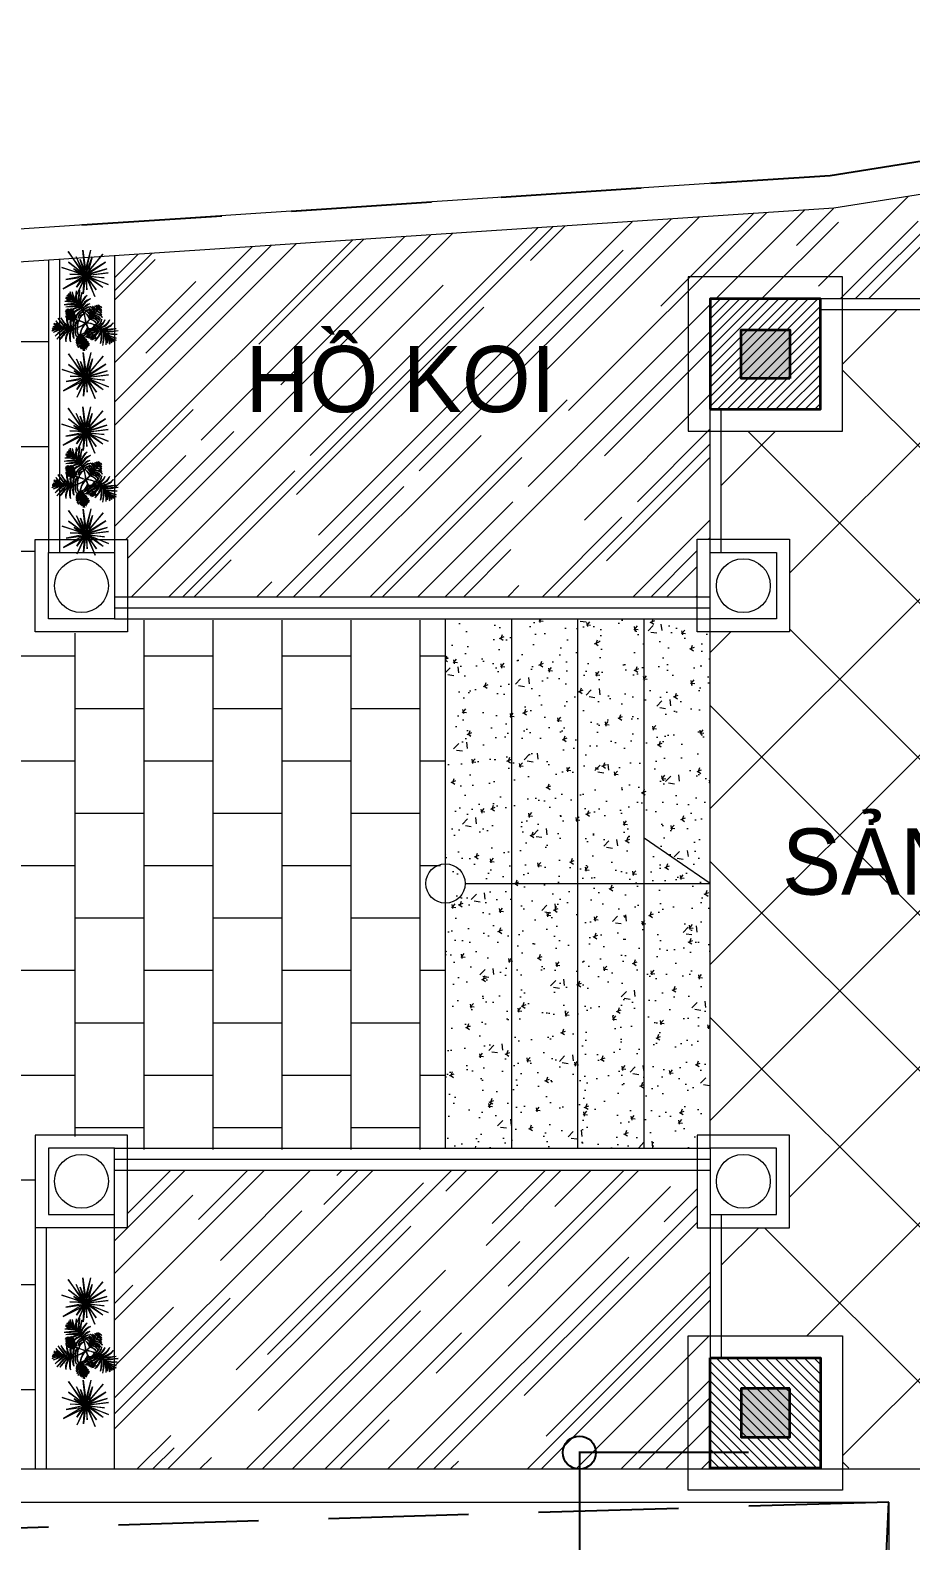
# Model space of a CAD drawing. Header units: millimetres. Extents: x 1832547 to 2001569, y -558009 to -417808.
# Drawn here: x 1902277 to 1906269, y -440080 to -433232 of the extents above; entities that cross this region are included whole.
import ezdxf
from ezdxf.enums import TextEntityAlignment as Align

# ---------------------------------------------------------------- set-up
doc = ezdxf.new("R2010")
doc.units = ezdxf.units.MM
doc.header["$MEASUREMENT"] = 0
doc.linetypes.add('CENTER', pattern=[2, 1.25, -0.25, 0.25, -0.25])
doc.linetypes.add('HIDDEN', pattern=[9.525, 6.35, -3.175])
doc.layers.get('0').update_dxf_attribs({"linetype": 'CONTINUOUS'})
doc.layers.get('DEFPOINTS').update_dxf_attribs({"linetype": 'CONTINUOUS'})
for name, color, linetype, lineweight in [('CA.cat 30', 30, 'CONTINUOUS', 35), ('CA.cot', 2, 'CONTINUOUS', 35), ('CA.dim 08', 8, 'CONTINUOUS', 13), ('CA.TEXT', 7, 'CONTINUOUS', 15), ('CA.thay 145', 145, 'CONTINUOUS', 18), ('CA.tim 67', 67, 'CENTER', 9), ('CA.vat lieu 08', 8, 'CONTINUOUS', 5), ('CA.vat lieu 179', 179, 'CONTINUOUS', 5), ('NP-THÉP', 5, 'CONTINUOUS', 15)]:
    doc.layers.add(name, color=color, linetype=linetype, lineweight=lineweight)
doc.styles.add('vietphuong-remark', font='romans.shx', dxfattribs={"width": 0.65})
doc.styles.add('ZENI2', font='Vhavanb.ttf')
doc.dimstyles.new('AD-200', dxfattribs={"dimscale": 200, "dimtxt": 1.7, "dimasz": 1.5, "dimexe": 0.01, "dimexo": 0, "dimgap": 0.5, "dimtad": 1, "dimdec": 0, "dimdsep": 46, "dimtxsty": 'vietphuong-remark', "dimblk": 'SMALL', "dimcen": 0, "dimdle": 0.01, "dimclrd": 88, "dimclre": 88, "dimclrt": 2, "dimadec": 0, "dimazin": 0, "dimtfac": 1, "dimtdec": 0, "dimtix": 1, "dimtmove": 2, "dimatfit": 3, "dimldrblk": 'DOTBLANK', "dimfxl": 0.01, "dimtolj": 1, "dimtzin": 0, "dimarcsym": 0})

# ---------------------------------------------------------------- blocks, each defined once
blk = doc.blocks.new('_Small')
at = {"color": 0, "linetype": 'ByBlock', "lineweight": -2}
blk.add_circle((0, 0), 0.25, dxfattribs=at)
blk = doc.blocks.new('*D40')
at = {"layer": 'CA.dim 08', "color": 88, "linetype": 'Continuous', "lineweight": -2, "transparency": 16777216}
for p, q in [((1905533.5, -439680), (1904764.5, -439680)), ((1904766.5, -439678), (1904766.5, -446182)), ((1905533.5, -446180), (1904764.5, -446180))]:
    blk.add_line(p, q, dxfattribs=at)
at = {"layer": 'DEFPOINTS', "color": 0, "transparency": 16777216}
for p in [(1905533.5, -439680), (1904766.5, -446180), (1905533.5, -446180)]:
    blk.add_point(p, dxfattribs=at)
at = {"layer": 'CA.dim 08', "color": 88, "lineweight": -2, "transparency": 16777216, "xscale": 300, "yscale": 300, "zscale": 300}
for p, rotation in [((1904766.5, -439680), 90), ((1904766.5, -446180), 270)]:
    blk.add_blockref('_Small', p, dxfattribs=dict(at, rotation=rotation))
at = {"layer": 'CA.dim 08', "color": 2, "transparency": 16777216, "insert": (1904496.5, -442930), "char_height": 340, "attachment_point": 5, "rotation": 90, "style": 'vietphuong-remark'}
blk.add_mtext('\\A1;6500', dxfattribs=at)
blk = doc.blocks.new('_DotBlank')
at = {"color": 0, "linetype": 'ByBlock', "lineweight": -2}
blk.add_line((-0.5, 0), (-1, 0), dxfattribs=at)
blk.add_circle((0, 0), 0.5, dxfattribs=at)
blk = doc.blocks.new('cay')
for p, q in [((966236, -116595), (966013, -116286)), ((966013, -116286), (966185, -116544)), ((966236, -116595), (966116, -116355)), ((966116, -116355), (966182, -116520)), ((966236, -116595), (966168, -116389)), ((966168, -116389), (966231, -116548)), ((966236, -116595), (966202, -116269)), ((966202, -116269), (966236, -116526)), ((966236, -116595), (966305, -116269)), ((966236, -116526), (966305, -116269)), ((966236, -116595), (966459, -116321)), ((966236, -116595), (966322, -116355)), ((966459, -116321), (966274, -116534)), ((966322, -116355), (966274, -116534)), ((966236, -116595), (965928, -116492)), ((965928, -116492), (966150, -116561)), ((966236, -116595), (965945, -116766)), ((966236, -116595), (965979, -116646)), ((966236, -116595), (966013, -116423)), ((966013, -116423), (966219, -116578)), ((966236, -116595), (966030, -116578)), ((966030, -116578), (966185, -116578)), ((966236, -116595), (966082, -116509)), ((966082, -116509), (966150, -116561)), ((966236, -116595), (966116, -116852)), ((966236, -116595), (966116, -116749)), ((966236, -116595), (966202, -116835)), ((966236, -116595), (966493, -116423)), ((966236, -116595), (966510, -116509)), ((966236, -116595), (966528, -116561)), ((966236, -116595), (966356, -116869)), ((966236, -116595), (966528, -116715)), ((966236, -116595), (966253, -116784)), ((966236, -116595), (966476, -116629)), ((966236, -116595), (966373, -116784)), ((966236, -116595), (966459, -116749)), ((966493, -116423), (966270, -116561)), ((966510, -116509), (966270, -116578)), ((966528, -116561), (966270, -116595)), ((966476, -116629), (966288, -116612)), ((965945, -116766), (966178, -116649)), ((965979, -116646), (966199, -116617)), ((966116, -116749), (966199, -116617)), ((966219, -116646), (966116, -116852)), ((966202, -116835), (966219, -116646)), ((966253, -116784), (966253, -116646)), ((966373, -116784), (966270, -116629)), ((966356, -116869), (966270, -116646)), ((966528, -116715), (966305, -116629)), ((966305, -116629), (966459, -116749)), ((966116, -116852), (966116, -116852)), ((966093, -117157), (966093, -117157)), ((966099, -117163), (966099, -117163)), ((966124, -117174), (966125, -117174)), ((966126, -117171), (966126, -117171)), ((966150, -117168), (966150, -117168)), ((966257, -117264), (966257, -117264)), ((966208, -117539), (966219, -117573)), ((966236, -117918), (966013, -117610)), ((966013, -117610), (966185, -117867)), ((966236, -117918), (966013, -117747)), ((966013, -117747), (966219, -117901)), ((966236, -117918), (966116, -117678)), ((966116, -117678), (966182, -117844)), ((966236, -117918), (966168, -117712)), ((966168, -117712), (966231, -117872)), ((966236, -117918), (966202, -117592)), ((966202, -117592), (966236, -117850)), ((966236, -117918), (966305, -117592)), ((966236, -117850), (966305, -117592)), ((966236, -117918), (966459, -117644)), ((966236, -117918), (966322, -117678)), ((966236, -117918), (966493, -117747)), ((966493, -117747), (966270, -117884)), ((966459, -117644), (966274, -117857)), ((966322, -117678), (966274, -117857)), ((966236, -117918), (965928, -117815)), ((965928, -117815), (966150, -117884)), ((966236, -117918), (965945, -118090)), ((965945, -118090), (966178, -117973)), ((966236, -117918), (965979, -117970)), ((965979, -117970), (966199, -117940)), ((966236, -117918), (966030, -117901)), ((966030, -117901), (966185, -117901)), ((966236, -117918), (966082, -117832)), ((966082, -117832), (966150, -117884)), ((966236, -117918), (966116, -118175)), ((966236, -117918), (966116, -118072)), ((966116, -118072), (966199, -117940)), ((966219, -117970), (966116, -118175)), ((966236, -117918), (966202, -118158)), ((966202, -118158), (966219, -117970)), ((966236, -117918), (966510, -117832)), ((966236, -117918), (966528, -117884)), ((966236, -117918), (966356, -118192)), ((966236, -117918), (966528, -118038)), ((966236, -117918), (966253, -118107)), ((966236, -117918), (966476, -117952)), ((966236, -117918), (966373, -118107)), ((966236, -117918), (966459, -118072)), ((966253, -118107), (966253, -117970)), ((966510, -117832), (966270, -117901)), ((966528, -117884), (966270, -117918)), ((966373, -118107), (966270, -117952)), ((966356, -118192), (966270, -117970)), ((966476, -117952), (966288, -117935)), ((966528, -118038), (966305, -117952)), ((966305, -117952), (966459, -118072))]:
    blk.add_line(p, q)
for points in [[(966418, -117002, 0.00206), (966421, -116996, 0.086941)], [(966420, -117003, 0.001961), (966424, -116997)], [(966301, -117150, 0.179749), (966268, -117077, -0.347789)], [(966269, -117044, -0.003736), (966271, -117043, 0.294809)], [(966318, -117101, 0.246361), (966271, -117043, -0.048035), (966294, -117035, -0.195329), (966332, -117112, 0.032147)], [(966280, -117081, -0.229229), (966305, -117146)], [(966294, -117162, -0.290683), (966365, -117211, 0.200061), (966288, -117167, 0.204545)], [(966294, -117035, -0.001903), (966295, -117034, 0.004287), (966294, -117034, 0.359478)], [(966367, -117171, 0.148044), (966304, -117152, 0.236606)], [(966307, -117148, -0.183268), (966363, -117159, 0.232701)], [(966317, -117134, 0.089256), (966308, -117094, 0.239259)], [(966318, -117132, 0.097476), (966318, -117101, 0.362473)], [(966353, -117139, 0.075449), (966319, -117136, 0.232803)], [(966348, -117131, 0.085229), (966321, -117134, 0.351414)], [(966333, -117116, 0.003602), (966334, -117114, -0.039649)], [(966334, -117120, -0.009368), (966338, -117119, 0.377655)], [(966337, -117117, 0.003168), (966336, -117118, 0.391787)], [(966371, -117231, 0.237435), (966414, -117177, -0.008495), (966416, -117180, 0.01585), (966414, -117176, 0.048298), (966415, -117161, -0.020925), (966412, -117171, 0.248521), (966348, -117131, 0.02818)], [(966350, -117096, 0.00072), (966352, -117094, 0.086941)], [(966352, -117098, 0.000569), (966354, -117097)], [(966353, -117139, -0.14981), (966411, -117174, -0.124183), (966372, -117224, 0.098921)], [(966367, -117171, -0.081837), (966394, -117196, 0.153952), (966363, -117159, 0.041473)], [(966374, -117066, 0.002758), (966379, -117059, 0.086941)], [(966377, -117067, 0.002406), (966381, -117061)], [(966393, -117039, 0.002878), (966398, -117032, 0.086941)], [(966396, -117041, 0.002559), (966401, -117034)], [(966406, -117020, 0.002622), (966411, -117013, 0.086941)], [(966409, -117021, 0.00239), (966413, -117015)], [(966412, -117171, -0.005146), (966411, -117174, 0.369533)], [(966414, -117177, 0.005309), (966414, -117176, -0.020925)], [(966351, -117239, -0.363818), (966274, -117299, 0.196473), (966351, -117239, 0.196473)], [(966277, -117340, 0.075374), (966287, -117307, 0.251822)], [(966288, -117309, -0.088667), (966286, -117337, 0.251822)], [(966350, -117285, -0.129352), (966294, -117312, 0.431375), (966294, -117312, 0.119795), (966338, -117302)], [(966304, -117329, -0.003436), (966309, -117338, 0.029333), (966323, -117337, 0.094066), (966402, -117265, 0.016631), (966381, -117253, -0.1786)], [(966305, -117312, 0.062421), (966325, -117313, -0.163076)], [(966323, -117337, -0.014945), (966308, -117345, 0.056899), (966342, -117331, 0.197286)], [(966311, -117347, 0.000772), (966310, -117345), (966309, -117344)], [(966335, -117385, 0.140523), (966418, -117276, 0.010124), (966406, -117268, -0.138829), (966342, -117331, 0.106077), (966383, -117304, -0.267567), (966313, -117345, -0.007749), (966325, -117367, 0.133418), (966377, -117337, -0.197101), (966329, -117374, -0.003808), (966335, -117386)], [(966313, -117290, 0.160202), (966359, -117271, 0.366572)], [(966327, -117376, 0.002878), (966322, -117368)], [(966334, -117305, 0.144874), (966392, -117274, -0.254884), (966325, -117313, -0.048866)], [(966334, -117305, -0.017782), (966326, -117306)], [(966363, -117261, -0.086364), (966329, -117278)], [(966375, -117362, -0.082287), (966329, -117394, 0.030096)], [(966332, -117387, 0.003081), (966335, -117385, 0.176085)], [(966381, -117253, -0.1786), (966338, -117302, -0.008554)], [(966350, -117285, 0.090284), (966378, -117252, 0.008097), (966368, -117246, -0.027842)], [(966372, -117224, -0.043602), (966353, -117236, 0.369533)], [(966354, -117237, 0.058472), (966371, -117231, -0.020925)], [(966363, -117261, 0.035297), (966375, -117251, -0.366572), (966375, -117251, -0.08219), (966359, -117271, -0.031169)], [(966378, -117252, -0.002616), (966381, -117253)], [(966384, -117251, 0.003177), (966380, -117249, 0.040866)], [(966402, -117265, -0.003885), (966406, -117268)], [(966408, -117266, 0.004157), (966403, -117263, 0.040866)], [(966418, -117276, -0.003104), (966421, -117279)], [(966425, -117277, 0.003859), (966420, -117274, 0.040866)], [(966433, -117288, -0.001743), (966435, -117289)], [(966438, -117288, 0.002276), (966436, -117286, 0.040866)], [(966443, -117296, -0.007125), (966451, -117303)], [(966454, -117302, 0.008209), (966446, -117294, 0.040866)], [(966469, -117321, -0.004048), (966473, -117325)], [(966475, -117323, 0.003791), (966471, -117319, 0.040866)], [(966488, -117342, -0.006188), (966493, -117349)], [(966493, -117344, 0.004036), (966490, -117340, 0.040866)], [(966505, -117361, 0.005709), (966501, -117354, 0.040866)], [(966512, -117375, -0.010919), (966519, -117389)], [(966518, -117381, 0.006714), (966513, -117372, 0.040866)], [(966532, -117407, 0.003648), (966530, -117402, 0.040866)], [(966540, -117432, -0.000462), (966540, -117432)], [(966543, -117430, 0.000378), (966543, -117430, 0.040866)]]:
    blk.add_lwpolyline(points, format="xyb")
for centre, radius, start, end in [((966586, -116620), 583, 198.4741, 211.5781), ((966297, -116762), 267, 189.3067, 216.3337), ((966976, -116556), 949, 195.2983, 203.7473), ((966467, -116747), 411, 188.3549, 206.9813), ((966448, -116862), 342, 168.9021, 194.4506), ((967329, -116805), 1217, 179.557, 186.8761), ((966674, -116940), 538, 163.6104, 182.7816), ((969976, -117247), 3846, 173.1423, 175.8638), ((966066, -117502), 538, 82.7264, 101.8489), ((966111, -120818), 3846, 89.5963, 92.3171), ((966004, -117272), 342, 71.6757, 96.5572), ((965878, -118145), 1217, 78.6148, 85.9023), ((966015, -116747), 149, 255.0893, 276.0864), ((966010, -116812), 85.7, 246.6314, 284.0746), ((966115, -117613), 623, 86.2551, 102.5551), ((966124, -118715), 1716, 88.7552, 94.8517), ((965975, -116989), 109, 61.6832, 87.6321), ((965834, -117504), 641, 73.045, 76.8486), ((966028, -117022), 113, 66.6506, 111.5816), ((966015, -117133), 218, 71.0609, 97.5626), ((965949, -116931), 87.5, 28.3843, 59.594), ((965884, -116991), 174, 34.4073, 51.1582), ((965929, -116908), 105, 8.2271, 41.1459), ((965659, -117030), 399, 20.0856, 28.6164), ((966273, -116754), 262, 195.1017, 215.6944), ((966166, -116808), 147, 185.7165, 221.2689), ((965884, -117214), 351, 65.3127, 67.04), ((965834, -117504), 641, 72.4667, 73.045), ((965884, -117214), 354, 65.1558, 66.4558), ((965949, -116931), 87.5, 25.9715, 28.3843), ((965884, -117214), 351, 57.3801, 65.2069), ((965884, -117214), 351, 65.2069, 65.3127), ((965884, -117214), 354, 60.935, 65.0692), ((965884, -117214), 354, 65.0692, 65.1558), ((965884, -117214), 354, 60.0989, 60.935), ((965884, -117214), 354, 56.1424, 60.0989), ((965884, -117214), 351, 54.8777, 57.3801), ((965884, -117214), 354, 54.6037, 56.1424), ((965884, -117214), 351, 49.6225, 54.8777), ((965884, -117214), 354, 52.3396, 54.6037), ((965884, -117214), 354, 51.0311, 52.3396), ((965884, -117214), 354, 48.9943, 51.0311), ((965884, -117214), 351, 48.2043, 49.6225), ((965884, -117214), 354, 48.0693, 48.9943), ((965884, -117214), 351, 44.5395, 48.2043), ((965884, -117214), 354, 44.4674, 48.0693), ((965884, -117214), 351, 43.6118, 44.5395), ((965884, -117214), 354, 43.5985, 44.4674), ((965884, -117214), 351, 39.3927, 43.6118), ((965884, -117214), 354, 39.7245, 43.5985), ((965884, -117214), 351, 37.7599, 39.3927), ((966780, -116999), 623, 162.9042, 178.9663), ((965884, -117214), 354, 37.8432, 39.7245), ((965884, -117214), 351, 36.001, 37.7599), ((967877, -117096), 1716, 170.6076, 176.6921), ((965884, -117214), 354, 36.2247, 37.8432), ((966355, -117010), 185, 122.3971, 178.4618), ((965884, -117214), 354, 35.703, 36.2247), ((966426, -117047), 257, 131.5197, 171.2622), ((966346, -117065), 173, 106.5323, 164.4426), ((966412, -117121), 249, 117.5425, 157.0654), ((966331, -117121), 164, 104.1816, 148.7495), ((966417, -117217), 285, 116.4412, 141.8382), ((966290, -117100), 95.3, 87.5895, 155.7864), ((966312, -117127), 124, 98.355, 149.7951), ((966273, -117077), 80.4, 347.8447, 71.9154), ((966236, -117097), 115, 0.4592, 56.997), ((966301, -117076), 80.4, 12.2073, 71.9154), ((966263, -117096), 115, 14.9172, 56.997), ((966327, -117069), 80.4, 27.4467, 71.9154), ((966290, -117088), 115, 25.3312, 56.997), ((966347, -117061), 80.4, 37.28, 71.9154), ((966309, -117081), 115, 32.2945, 56.997), ((966368, -117056), 80.4, 47.1995, 71.9154), ((966330, -117076), 115, 40.2203, 56.997), ((965728, -116580), 809, 327.637, 328.5431), ((965728, -116580), 812, 327.5971, 328.579), ((966421, -117032), 29.5, 34.365, 90.8018), ((966429, -116971), 27, 255.2037, 258.5786), ((966416, -117029), 32.3, 23.6753, 75.4825), ((966723, -116334), 1217, 224.0824, 231.3699), ((966134, -116992), 342, 213.4275, 238.309), ((968920, -114796), 3846, 217.6676, 220.3884), ((966351, -116892), 538, 208.1357, 227.2583), ((967317, -116157), 1716, 215.1329, 221.2295), ((966467, -116858), 623, 207.4296, 223.7296), ((965996, -117026), 35.5, 226.3267, 275.7028), ((965993, -117039), 25.9, 211.5261, 281.6155), ((965951, -117019), 104, 282.0833, 310.7471), ((965981, -117062), 59, 262.4715, 280.674), ((963540, -112991), 4757, 300.818, 301.1188), ((965975, -117041), 35.5, 273.7009, 314.7466), ((965949, -117008), 86.4, 289.256, 309.6479), ((965982, -117053), 36.9, 262.3804, 312.7495), ((965980, -117046), 51.4, 266.6305, 307.6985), ((965990, -117065), 35.3, 247.901, 312.3841), ((965969, -117075), 34.2, 24.4963, 74.0527), ((965940, -117102), 71.9, 34.3767, 57.1816), ((965985, -117083), 53.5, 265.8014, 274.2253), ((965993, -117091), 47.2, 254.5686, 264.0632), ((966172, -117160), 185, 173.1023, 223.4274), ((966172, -117160), 185, 167.3186, 172.6491), ((966172, -117160), 185, 172.6491, 173.1023), ((965985, -117083), 53.5, 277.0891, 328.4415), ((965993, -117091), 47.2, 267.533, 329.2506), ((966249, -117136), 257, 176.3142, 180.0324), ((966249, -117136), 257, 180.0324, 180.4603), ((966249, -117136), 257, 180.4603, 215.8761), ((965980, -117062), 58.7, 281.5428, 316.7221), ((966172, -117160), 185, 166.9224, 167.3186), ((966249, -117136), 257, 176.045, 176.3142), ((966000, -117104), 47, 263.1659, 335.0875), ((966008, -117109), 43.9, 252.4645, 334.0621), ((966079, -117026), 89.3, 205.176, 207.0579), ((965998, -117064), 0, 154.0795, 154.0795), ((966293, -116912), 331, 207.7778, 209.2789), ((965946, -117043), 57.9, 341.6979, 14.256), ((965967, -117048), 39.8, 333.3645, 29.0149), ((966193, -116967), 214, 207.2134, 209.1685), ((966193, -116967), 217, 209.4481, 211.151), ((965954, -117038), 61.6, 326.8987, 8.126), ((966193, -116967), 214, 209.1685, 210.8691), ((966193, -116967), 217, 211.151, 213.3718), ((966013, -117119), 45.2, 262.3371, 303.0671), ((966020, -117121), 44.2, 253.2096, 292.03), ((965962, -117047), 56.1, 327.1626, 18.0906), ((966193, -116967), 214, 210.8691, 211.6075), ((966157, -117192), 185, 142.4762, 143.0623), ((966188, -117267), 257, 133.5384, 133.9397), ((966157, -117192), 185, 135.7427, 142.4762), ((966188, -117267), 257, 130.0501, 133.5384), ((966193, -116967), 214, 211.6886, 213.1894), ((966193, -116967), 217, 213.3718, 214.641), ((965951, -117039), 77.6, 323.7989, 336.7422), ((966193, -116967), 214, 213.1894, 214.4543), ((966232, -116936), 267, 215.3871, 217.1353), ((965964, -117048), 66.5, 322.2189, 345.2084), ((966193, -116967), 214, 214.4543, 216.4286), ((966143, -117009), 152, 215.6415, 218.0232), ((965949, -117040), 90.1, 322.2833, 348.3918), ((966193, -116967), 214, 216.4286, 218.3996), ((966188, -117267), 257, 128.4101, 130.0501), ((966207, -116956), 235, 218.6099, 221.435), ((965951, -117039), 77.6, 341.6569, 5.0735), ((965954, -117050), 87.4, 324.4251, 356.4472), ((966157, -117192), 185, 133.7054, 135.7427), ((966193, -116967), 214, 218.3996, 221.3077), ((965964, -117048), 66.5, 350.6527, 13.7734), ((966188, -117267), 257, 125.7523, 128.4101), ((966157, -117192), 185, 129.7957, 133.7054), ((966021, -117125), 51.4, 279.3135, 285.2926), ((966026, -117120), 55.4, 272.7415, 278.0771), ((966193, -116967), 217, 221.5066, 222.9259), ((965957, -117049), 96.2, 321.6858, 1.0051), ((966193, -116967), 214, 221.3077, 222.7579), ((966205, -117200), 173, 171.5834, 209.7233), ((966193, -116967), 217, 222.9259, 226.1648), ((966205, -117200), 173, 167.3349, 171.3636), ((966205, -117200), 173, 171.3636, 171.5834), ((965971, -117057), 85.5, 319.403, 7.6499), ((966193, -116967), 214, 222.7579, 225.9772), ((966205, -117200), 173, 165.4311, 167.3349), ((966188, -117267), 257, 124.761, 125.7523), ((966205, -117200), 173, 155.625, 165.4311), ((965954, -117050), 87.4, 0.9888, 14.2105), ((965949, -117040), 90.1, 353.1429, 7.2078), ((966157, -117192), 185, 128.7567, 129.7957), ((966157, -117192), 185, 124.5213, 128.7567), ((966188, -117267), 257, 121.6912, 124.761), ((966291, -117193), 249, 175.2836, 201.6553), ((966193, -116967), 217, 226.1648, 227.7863), ((966020, -117125), 51.4, 296.6783, 337.4483), ((966025, -117120), 55.4, 288.0976, 329.2003), ((966025, -117115), 67.2, 285.5453, 325.1857), ((966043, -117131), 49.3, 269.713, 328.5373), ((966291, -117193), 249, 171.9084, 174.7959), ((966291, -117193), 249, 174.7959, 175.2836), ((966043, -117180), 0.0827, 94.3757, 259.4829), ((965957, -117055), 110, 322.3912, 7.6991), ((966193, -116967), 214, 225.9772, 227.7908), ((966020, -117121), 44.2, 303.3864, 335.8851), ((966291, -117193), 249, 170.1038, 171.9084), ((966291, -117193), 249, 165.453, 170.1038), ((966013, -117119), 45.2, 315.5729, 338.513), ((966193, -116967), 217, 227.7863, 227.9914), ((966193, -116967), 217, 227.9914, 228.7175), ((965971, -117057), 85.5, 12.5063, 23.5338), ((965957, -117049), 96.2, 5.4885, 15.7577), ((966209, -117192), 173, 153.1622, 157.5873), ((966193, -116967), 214, 227.7908, 228.3166), ((966193, -116967), 217, 228.7175, 230.6196), ((966291, -117193), 249, 163.7717, 164.6757), ((966193, -116967), 214, 228.3166, 230.5028), ((966157, -117192), 185, 123.8055, 124.5213), ((966259, -117262), 249, 136.2481, 146.213), ((966291, -117193), 249, 161.4451, 163.7717), ((966188, -117267), 257, 120.9742, 121.6912), ((966042, -117118), 66.2, 279.1146, 314.5422), ((966056, -117127), 56.2, 266.7711, 299.1481), ((966157, -117192), 185, 120.028, 123.8055), ((966209, -117192), 173, 145.2862, 153.1622), ((966193, -116967), 217, 230.6196, 232.3078), ((966188, -117267), 257, 118.315, 120.9742), ((965987, -117070), 93.9, 318.0066, 347.7301), ((966193, -116967), 214, 230.5028, 232.234), ((966193, -116967), 217, 232.3078, 234.5725), ((965997, -117079), 87.3, 318.3561, 355.9903), ((966193, -116967), 214, 232.234, 234.5429), ((965978, -117065), 93.3, 20.7063, 23.646), ((965957, -117055), 110, 11.7655, 14.3577), ((966157, -117192), 185, 86.5573, 119.7822), ((966157, -117192), 185, 119.7822, 120.028), ((966188, -117267), 257, 117.8751, 118.315), ((965978, -117065), 93.3, 342.0564, 16.0934), ((966209, -117192), 173, 137.8704, 145.2862), ((966193, -116967), 217, 234.5725, 236.4372), ((966188, -117267), 257, 94.1086, 117.8751), ((966012, -117085), 80.1, 314.7318, 5.1296), ((966193, -116967), 214, 234.5429, 236.4984), ((966233, -117243), 164, 156.1483, 194.2219), ((966193, -116967), 217, 236.4372, 238.7646), ((966027, -117097), 68.7, 314.3775, 16.4674), ((966193, -116967), 214, 236.4984, 238.9474), ((966363, -117250), 285, 164.2941, 186.3883), ((965997, -117079), 87.3, 3.8825, 20.8369), ((965987, -117070), 93.9, 356.2401, 13.7247), ((966259, -117262), 249, 134.6217, 136.2481), ((966193, -116967), 217, 238.7646, 240.3214), ((966209, -117192), 173, 136.3908, 137.8704), ((966047, -117106), 57.2, 308.6491, 1.5678), ((966193, -116967), 214, 238.9474, 240.447), ((966233, -117243), 164, 151.8136, 156.1483), ((966209, -117192), 173, 100.2614, 136.3908), ((966259, -117262), 249, 108.3294, 134.6217), ((966193, -116967), 217, 240.3214, 242.1455), ((966045, -117112), 59.7, 315.6347, 6.9752), ((966193, -116967), 214, 240.447, 242.1648), ((966363, -117250), 285, 161.981, 164.2941), ((966056, -117127), 56.2, 305.0831, 320.0132), ((966233, -117243), 164, 149.6473, 151.8136), ((966363, -117250), 285, 161.5141, 161.981), ((966042, -117118), 66.2, 318.0662, 320.1058), ((966093, -117078), 0.628, 101.2006, 162.6526), ((966233, -117243), 164, 148.7069, 149.6473), ((966363, -117250), 285, 160.9666, 161.5141), ((966193, -116967), 217, 242.2959, 242.5384), ((966193, -116967), 214, 242.2318, 242.8361), ((966193, -116967), 217, 242.5384, 244.267), ((966063, -117113), 55.1, 305.6122, 350.5302), ((966193, -116967), 214, 242.8361, 244.3514), ((966193, -116967), 217, 244.267, 244.363), ((966623, -115889), 1377, 247.6577, 248.0388), ((966623, -115889), 1374, 247.6595, 247.6978), ((966077, -117128), 41.1, 306.4505, 7.677), ((966623, -115889), 1374, 247.6978, 248.0326), ((966191, -117244), 95.3, 132.1148, 160.9829), ((966226, -117248), 124, 142.8804, 173.3101), ((966260, -117187), 164, 115.7628, 161.2778), ((966349, -117281), 285, 123.5964, 149.0181), ((966623, -115889), 1377, 248.0388, 248.7896), ((966623, -115889), 1374, 248.0326, 248.7896), ((966200, -117227), 76.5, 130.7419, 211.5966), ((966623, -115889), 1377, 248.8108, 248.842), ((966623, -115889), 1374, 248.8108, 249.5055), ((966623, -115889), 1377, 248.8552, 249.4623), ((966260, -117236), 130, 148.7364, 193.7146), ((966256, -117179), 124, 135.738, 167.1043), ((966231, -117155), 95.3, 148.7327, 177.8699), ((966623, -115889), 1377, 249.6265, 253.5874), ((966623, -115889), 1374, 249.6387, 253.6218), ((966231, -117155), 95.3, 107.8956, 148.7327), ((966226, -117171), 76.5, 98.6993, 178.2029), ((966272, -117211), 130, 116.4514, 160.328), ((965884, -117214), 351, 35.6014, 36.001), ((966256, -117179), 124, 115.5055, 135.738), ((965884, -117214), 351, 33.1795, 35.6014), ((965884, -117214), 354, 33.46, 35.703), ((965884, -117214), 351, 32.468, 33.1795), ((965884, -117214), 354, 32.5756, 33.46), ((965884, -117214), 351, 30.0288, 32.468), ((965884, -117214), 354, 30.2667, 32.5756), ((965884, -117214), 351, 29.193, 30.0288), ((965884, -117214), 354, 29.3139, 30.2667), ((965884, -117214), 351, 25.2737, 29.193), ((965884, -117214), 354, 25.6304, 29.3139), ((965884, -117214), 351, 24.7264, 25.2737), ((965884, -117214), 354, 24.9024, 25.6304), ((965884, -117214), 351, 22.9912, 24.7264), ((965884, -117214), 354, 22.8947, 24.9024), ((965884, -117214), 351, 1.0304, 22.9912), ((965884, -117214), 354, 1.1999, 22.8947), ((966290, -117111), 76.5, 151.9206, 165.3061), ((966327, -117160), 130, 138.5012, 148.4876), ((966290, -117111), 76.5, 87.1991, 151.9206), ((966327, -117160), 130, 116.5039, 138.5012), ((966173, -117188), 115, 11.6519, 56.997), ((966211, -117169), 80.4, 6.0584, 71.9154), ((965728, -116580), 809, 309.1398, 318.5692), ((965728, -116580), 812, 309.1906, 318.5511), ((966225, -117140), 80.4, 46.8501, 71.9154), ((966187, -117159), 115, 45.5105, 56.997), ((966202, -117137), 115, 21.7247, 54.0588), ((966255, -117100), 80.4, 349.382, 71.9154), ((966217, -117119), 115, 47.9148, 56.997), ((966217, -117119), 115, 0.8891, 3.4661), ((965728, -116580), 809, 318.5692, 320.3414), ((966237, -117210), 136, 44.3786, 44.6261), ((965728, -116580), 812, 318.5511, 320.318), ((966237, -117210), 136, 42.8701, 43.1015), ((966358, -117195), 80.4, 22.9149, 105.6721), ((966342, -117234), 115, 37.8333, 91.7972), ((965728, -116580), 809, 320.5065, 323.0188), ((966361, -117212), 115, 37.8333, 94.4927), ((965728, -116580), 812, 320.4483, 323.0639), ((966378, -117173), 80.4, 22.9149, 107.5298), ((966355, -117180), 115, 37.8333, 79.0363), ((965728, -116580), 809, 323.6508, 325.355), ((966323, -117139), 124, 297.1877, 348.6278), ((965728, -116580), 812, 323.6154, 325.3913), ((966371, -117141), 80.4, 22.9149, 82.833), ((966349, -117162), 95.3, 291.1964, 359.3933), ((966353, -117147), 115, 37.8333, 68.2309), ((965728, -116580), 809, 326.0146, 327.0361), ((965728, -116580), 812, 325.9778, 327.0495), ((966370, -117108), 80.4, 22.9149, 67.5154), ((966239, -117029), 285, 305.1445, 330.5415), ((966331, -117121), 164, 298.2333, 342.8012), ((966354, -117122), 115, 37.8333, 61.1461), ((966370, -117083), 80.4, 22.9149, 57.6262), ((966335, -117040), 249, 289.9174, 329.4403), ((966387, -117109), 173, 282.5402, 340.4505), ((965932, -117544), 267, 93.651, 120.678), ((966009, -117857), 583, 98.4065, 111.5106), ((965883, -117414), 147, 88.7158, 124.2682), ((965911, -117531), 262, 94.2903, 114.883), ((965727, -116883), 399, 281.3683, 289.8991), ((965808, -117168), 105, 268.8388, 301.7576), ((965845, -117082), 174, 258.8265, 275.5774), ((965841, -117170), 87.5, 250.3907, 281.6781), ((966030, -117684), 411, 103.0034, 121.6298), ((966211, -118196), 949, 106.2373, 114.6864), ((966206, -116714), 641, 233.1361, 236.9078), ((965902, -117153), 109, 222.3526, 248.3015), ((965787, -117292), 85.7, 25.9101, 63.3533), ((965739, -117338), 149, 33.8983, 54.8954), ((966105, -117596), 342, 115.5341, 141.0825), ((966628, -118307), 1217, 123.1086, 130.4276), ((966035, -117090), 218, 212.4221, 238.9238), ((965959, -117171), 113, 198.403, 243.334), ((966013, -116937), 351, 243.3996, 244.672), ((966206, -116714), 641, 236.9078, 237.518), ((965841, -117170), 87.5, 281.6781, 284.0132), ((966013, -116937), 354, 244.0524, 244.8289), ((966013, -116937), 351, 244.672, 244.7778), ((966013, -116937), 354, 244.9155, 249.0497), ((966013, -116937), 354, 244.8289, 244.9155), ((966311, -117719), 538, 127.203, 146.3743), ((968668, -120051), 3846, 134.1209, 136.8424), ((966013, -116937), 351, 244.7778, 252.6046), ((966013, -116937), 354, 249.0497, 249.8858), ((966013, -116937), 354, 249.8858, 253.8423), ((966424, -117761), 623, 131.0184, 147.0804), ((967203, -118540), 1716, 133.2926, 139.3771), ((966013, -116937), 351, 252.6046, 255.107), ((966013, -116937), 354, 253.8423, 255.381), ((966013, -116937), 351, 255.107, 260.3621), ((966013, -116937), 354, 255.381, 257.6451), ((966013, -116937), 354, 257.6451, 258.9536), ((966013, -116937), 354, 258.9536, 260.9904), ((966013, -116937), 351, 260.3621, 261.7804), ((966013, -116937), 354, 260.9904, 261.9154), ((966013, -116937), 351, 261.7804, 265.4452), ((966013, -116937), 354, 261.9154, 265.5173), ((966159, -117429), 185, 131.5229, 187.5876), ((966233, -117460), 257, 138.7225, 178.465), ((966013, -116937), 351, 265.4452, 266.3729), ((966013, -116937), 354, 265.5173, 266.3862), ((966013, -116937), 351, 266.3729, 270.592), ((966013, -116937), 354, 266.3862, 270.2601), ((966013, -116937), 354, 270.2601, 272.1415), ((966013, -116937), 351, 270.592, 272.2248), ((966196, -117387), 173, 145.5421, 203.4524), ((966013, -116937), 351, 272.2248, 273.9837), ((966013, -116937), 354, 272.1415, 273.7599), ((966281, -117402), 249, 152.9193, 192.4422), ((966013, -116937), 354, 273.7599, 274.2817), ((966013, -116937), 351, 273.9837, 274.3833), ((966013, -116937), 351, 274.3833, 276.8052), ((966013, -116937), 354, 274.2817, 276.5247), ((966013, -116937), 354, 276.5247, 277.4091), ((966013, -116937), 351, 276.8052, 277.5167), ((966013, -116937), 351, 277.5167, 279.9559), ((966013, -116937), 354, 277.4091, 279.718), ((966229, -117339), 164, 161.2352, 205.8031), ((966358, -117344), 285, 168.1464, 193.5434), ((966013, -116937), 354, 279.718, 280.6708), ((966013, -116937), 351, 279.9559, 280.7917), ((966013, -116937), 351, 280.7917, 284.5381), ((966013, -116937), 354, 280.6708, 284.3542), ((966187, -117322), 95.3, 154.1983, 222.3952), ((966191, -117244), 95.3, 160.9829, 200.5989), ((966222, -117321), 124, 160.1896, 211.6297), ((966013, -116937), 354, 284.3542, 285.0823), ((966226, -117248), 124, 173.3101, 193.3433), ((966013, -116937), 351, 284.5381, 285.1377), ((966013, -116937), 351, 285.1377, 286.9935), ((966013, -116937), 354, 285.0823, 287.09), ((966164, -117454), 61.3, 92.9901, 151.4499), ((966174, -117440), 66.9, 100.4845, 153.9811), ((966176, -117460), 78.9, 100.4322, 141.6376), ((966013, -116937), 351, 286.9935, 290.1606), ((966013, -116937), 354, 287.09, 289.6557), ((966195, -117315), 76.5, 158.0641, 223.7681), ((966195, -117315), 76.5, 144.6786, 158.0641), ((966256, -117311), 130, 171.4835, 205.7736), ((966256, -117311), 130, 161.4971, 171.4835), ((966013, -116937), 354, 289.6557, 289.824), ((966013, -116937), 354, 289.824, 306.3605), ((966013, -116937), 351, 290.1606, 290.1788), ((966013, -116937), 351, 290.1788, 308.8194), ((966161, -117387), 25.9, 86.1607, 156.6933), ((966165, -117405), 39, 93.784, 135.1514), ((966420, -117391), 259, 176.4692, 178.1998), ((966420, -117391), 259, 178.1998, 180.4278), ((966420, -117391), 259, 180.4278, 181.9825), ((966420, -117391), 259, 173.5367, 174.468), ((966420, -117391), 259, 174.468, 176.4692), ((966420, -117391), 259, 165.9983, 173.5367), ((966420, -117391), 256, 176.1981, 177.9495), ((966193, -117441), 65.6, 70.222, 115.4233), ((966420, -117391), 256, 177.9495, 180.3224), ((966183, -117461), 71.1, 53.777, 105.3576), ((966420, -117391), 256, 180.3224, 181.8288), ((966190, -117462), 68, 59.1844, 112.3619), ((966420, -117391), 256, 174.1682, 176.1981), ((966185, -117418), 49, 53.0752, 114.7658), ((966420, -117391), 256, 166.1834, 173.2341), ((966181, -117384), 27.4, 64.6544, 122.5777), ((966188, -117404), 45.7, 84.6456, 119.7367), ((966420, -117391), 256, 173.2341, 174.1682), ((966420, -117391), 259, 139.3961, 165.9983), ((966420, -117391), 256, 135.9272, 166.1834), ((966144, -117249), 115, 296.2033, 304.4537), ((966179, -117273), 80.4, 281.2848, 296.8995), ((966192, -117292), 80.4, 281.2848, 318.4004), ((966157, -117268), 115, 296.2033, 317.0017), ((966144, -117249), 115, 304.4537, 351.8773), ((966179, -117273), 80.4, 296.8995, 3.9263), ((966208, -117316), 80.4, 281.2848, 345.0875), ((966173, -117293), 115, 296.2033, 335.4991), ((966796, -117017), 593, 199.2446, 204.5203), ((966796, -117017), 590, 199.2298, 204.5048), ((966214, -117562), 351, 63.9915, 85.9142), ((966214, -117562), 354, 64.0881, 85.6654), ((966157, -117268), 115, 317.0017, 352.3111), ((966200, -117297), 115, 296.2033, 338.283), ((966235, -117321), 80.4, 281.2848, 340.9929), ((966192, -117292), 80.4, 318.4004, 4.6436), ((965607, -117746), 809, 33.709, 36.5851), ((965607, -117746), 812, 33.6546, 36.5738), ((966295, -117169), 115, 259.256, 277.5534), ((966306, -117210), 80.4, 246.802, 263.8175), ((966225, -117307), 115, 296.2033, 327.8691), ((966260, -117331), 80.4, 281.2848, 325.7535), ((965607, -117746), 809, 30.9318, 33.5464), ((965607, -117746), 812, 30.9237, 33.4294), ((966311, -117193), 115, 258.7075, 269.7584), ((966323, -117233), 80.4, 245.6704, 253.4773), ((966237, -117210), 99.2, 304.3604, 306.8351), ((966244, -117317), 115, 296.2033, 317.4887), ((965607, -117746), 809, 30.1814, 30.9318), ((965607, -117746), 809, 29.7761, 30.1814), ((966186, -117185), 249, 299.066, 305.9514), ((966253, -117239), 173, 288.0557, 295.8652), ((965607, -117746), 812, 29.7736, 30.1363), ((965607, -117746), 809, 27.8452, 29.5494), ((965607, -117746), 812, 29.5848, 29.7023), ((965607, -117746), 812, 27.2224, 27.8089), ((965607, -117746), 809, 26.3312, 27.1856), ((965607, -117746), 809, 25.5633, 25.9846), ((965607, -117746), 812, 25.6031, 25.9846), ((966305, -117322), 80.4, 295.5741, 330.7608), ((965607, -117746), 812, 24.6212, 25.6031), ((966178, -117256), 257, 313.0431, 352.8742), ((966250, -117291), 185, 303.9205, 0.4255), ((966214, -117562), 354, 62.0803, 64.0881), ((966253, -117239), 173, 314.6816, 346.7214), ((966214, -117562), 354, 57.6689, 61.3523), ((966214, -117562), 354, 54.4072, 56.7161), ((966214, -117562), 351, 51.3814, 53.8033), ((966214, -117562), 354, 51.2798, 53.5228), ((964728, -117243), 1716, 352.131, 358.2276), ((965828, -117311), 623, 344.4277, 0.7277), ((966214, -117562), 351, 49.2229, 50.9818), ((966410, -117030), 257, 275.7206, 315.4631), ((966443, -117103), 185, 268.521, 324.5857), ((966214, -117562), 354, 49.1396, 50.758), ((966437, -115578), 1716, 270.2907, 276.3752), ((966214, -117562), 351, 43.371, 47.5901), ((966476, -116679), 623, 268.0165, 284.0785), ((966214, -117562), 354, 43.3843, 47.2582), ((962628, -117146), 3846, 354.6657, 357.3865), ((965937, -117365), 538, 345.1338, 4.2564), ((966396, -113474), 3846, 271.1189, 273.8405), ((966214, -117562), 351, 38.7785, 42.4433), ((966529, -116787), 538, 264.2011, 283.3724), ((966214, -117562), 354, 38.9135, 42.5154), ((965284, -117519), 1217, 1.0805, 8.368), ((966699, -116141), 1217, 260.1067, 267.4257), ((966214, -117562), 354, 35.9517, 37.9885), ((966596, -117018), 342, 252.5322, 278.0806), ((966163, -117439), 342, 350.4256, 15.3071), ((966214, -117562), 351, 32.1051, 37.3602), ((966928, -116506), 949, 243.2354, 251.6845), ((966214, -117562), 354, 32.3791, 34.6432), ((966711, -117005), 411, 240.0015, 258.6279), ((966302, -117435), 218, 349.4202, 15.9219), ((966844, -116893), 583, 235.4046, 248.5087), ((966413, -117428), 113, 335.4011, 20.3321), ((966214, -117562), 354, 26.8839, 30.8404), ((966688, -117174), 267, 230.6491, 257.6761), ((966214, -117562), 351, 21.7759, 29.6027), ((966163, -117476), 66, 91.3016, 148.0107), ((966155, -117479), 61.2, 83.027, 141.4387), ((966159, -117481), 52.6, 84.5443, 167.5426), ((966158, -117489), 53.8, 81.9168, 158.4151), ((966171, -117483), 83.8, 96.3964, 135.8301), ((966164, -117501), 52.2, 86.3608, 168.2877), ((966165, -117512), 55.9, 85.3524, 157.5863), ((966175, -117526), 56.2, 91.1953, 166.1837), ((966178, -117540), 63.7, 92.0396, 154.9508), ((966198, -117556), 70.2, 104.5418, 158.2807), ((966224, -117613), 123, 108.9542, 137.8705), ((966201, -117544), 42.1, 107.9721, 172.8512), ((966214, -117566), 61.1, 112.783, 154.1217), ((966420, -117391), 259, 181.9825, 184.3182), ((966420, -117391), 259, 184.3182, 186.1945), ((966420, -117391), 259, 186.1945, 188.46), ((966420, -117391), 256, 181.8288, 184.267), ((966420, -117391), 259, 188.46, 190.1534), ((966188, -117490), 83.5, 42.106, 105.9422), ((966420, -117391), 256, 184.267, 186.2198), ((966420, -117391), 259, 190.1534, 192.9847), ((966192, -117512), 97.3, 53.3949, 105.5451), ((966420, -117391), 256, 186.2198, 188.5227), ((966190, -117530), 104, 39.9153, 102.5552), ((966420, -117391), 256, 188.5227, 190.2523), ((966208, -117560), 43.9, 107.6186, 158.3718), ((966236, -117621), 103, 110.9414, 131.4962), ((966193, -117545), 112, 47.0275, 102.8935), ((966420, -117391), 256, 190.2523, 193.0973), ((966420, -117391), 259, 192.9847, 194.6095), ((966420, -117391), 259, 194.6095, 197.8452), ((966193, -117557), 111, 37.1062, 101.6371), ((966420, -117391), 256, 193.0973, 194.7678), ((966192, -117585), 130, 46.3945, 98.4883), ((966420, -117391), 256, 194.7678, 197.9869), ((966420, -117391), 259, 197.8452, 199.2652), ((966420, -117391), 259, 199.2652, 202.1923), ((966197, -117569), 102, 37.2185, 101.5123), ((966420, -117391), 256, 197.9869, 199.4328), ((966197, -117589), 115, 44.9945, 99.2128), ((966420, -117391), 256, 199.4328, 202.3342), ((966420, -117391), 259, 202.1923, 204.1805), ((966218, -117572), 42.9, 109.5021, 150.6586), ((969006, -122459), 5663, 119.6305, 119.9342), ((966195, -117591), 104, 46.5417, 96.4921), ((966420, -117391), 256, 202.3342, 204.3054), ((966420, -117391), 259, 204.1805, 206.1201), ((966203, -117602), 107, 53.5444, 98.6288), ((966420, -117391), 256, 204.3054, 206.2773), ((966420, -117391), 259, 206.1201, 207.3854), ((966420, -117391), 259, 207.3854, 209.6145), ((966203, -117582), 79.2, 46.9788, 98.7519), ((966420, -117391), 256, 206.2773, 207.5387), ((966205, -117600), 92.3, 55.6787, 97.1441), ((966420, -117391), 256, 207.5387, 209.8514), ((966420, -117391), 259, 209.6145, 211.3157), ((966420, -117391), 256, 209.8514, 211.55), ((966203, -117584), 66.8, 42.6616, 93.8649), ((966420, -117391), 259, 211.3157, 213.1716), ((966227, -117559), 27.8, 133.2357, 208.2144), ((966245, -117563), 43.6, 147.5571, 192.0243), ((966420, -117391), 256, 211.55, 213.492), ((966207, -117597), 73.3, 52.6262, 94.1075), ((966420, -117391), 259, 213.1716, 214.3679), ((966420, -117391), 259, 214.3679, 214.9291), ((966205, -117579), 47.3, 31.7373, 87.8181), ((966420, -117391), 256, 213.492, 214.7196), ((966227, -117559), 27.8, 126.722, 132.9852), ((966227, -117559), 27.8, 132.9852, 133.2357), ((966420, -117391), 256, 214.7196, 214.8677), ((966198, -117604), 68.9, 46.4962, 79.9198), ((966133, -117575), 85.5, 1.2287, 26.232), ((966279, -117341), 80.4, 281.2848, 315.9202), ((966264, -117325), 115, 296.2033, 312.9799), ((966299, -117349), 80.4, 281.2848, 304.9021), ((965607, -117746), 809, 24.6572, 25.5633), ((965607, -117746), 809, 24.1849, 24.6572), ((966349, -117378), 29.5, 262.3984, 318.8352), ((965607, -117746), 812, 24.1718, 24.6212), ((966347, -117415), 1.63, 42.5794, 178.7331), ((966344, -117381), 32.3, 277.7177, 329.525), ((966694, -117198), 262, 231.2884, 251.8811), ((966214, -117562), 354, 21.9136, 26.0478), ((966635, -117302), 147, 225.7139, 261.2663), ((966622, -117457), 85.7, 162.9082, 200.3514), ((966688, -117456), 149, 170.8964, 191.8935), ((966214, -117562), 351, 20.7265, 21.6701), ((966442, -117479), 109, 359.3507, 25.2996), ((966436, -117570), 174, 35.8246, 52.5755), ((966499, -117509), 87.5, 58.5388, 61.0113), ((965920, -117593), 641, 14.0114, 14.5161), ((966214, -117562), 354, 21.1601, 21.827), ((966387, -117797), 399, 58.3664, 66.8972), ((966522, -117533), 105, 45.8369, 78.7557), ((965920, -117593), 641, 10.1342, 14.0114), ((966499, -117509), 87.5, 27.3888, 58.5388)]:
    blk.add_arc(centre, radius, start, end)
blk = doc.blocks.new('A$Ccce9e104')
at = {"layer": 'CA.vat lieu 08'}
h = blk.add_hatch(color=256, dxfattribs=at)
h.dxf.hatch_style = 1
h.paths.add_polyline_path([(220, 220), (220, 0), (0, 0), (0, 220)])
at = {"layer": 'CA.cot'}
blk.add_lwpolyline([(220, 220), (220, 0), (0, 0), (0, 220)], close=True, dxfattribs=at)
blk = doc.blocks.new('222222222222222333')
at = {"layer": 'CA.vat lieu 179'}
h = blk.add_hatch(dxfattribs=at)
h.set_pattern_fill('ANSI31', color=256, scale=250, double=1)
h.set_pattern_definition([(45, (-7076907.124, 953930.03), (-22.09708691, 22.09708691), [])])
h.paths.add_polyline_path([(-250, -250), (250, -250), (250, 250), (-250, 250)])
at = {"layer": 'CA.cat 30'}
blk.add_lwpolyline([(-250, -250), (250, -250), (250, 250), (-250, 250)], close=True, dxfattribs=at)
at = {"layer": 'CA.thay 145'}
blk.add_lwpolyline([(-350, -350), (350, -350), (350, 350), (-350, 350)], close=True, dxfattribs=at)
at = {"layer": 'CA.cot', "rotation": 270}
blk.add_blockref('A$Ccce9e104', (-110, 110), dxfattribs=at)
blk = doc.blocks.new('A$C9f860816')
at = {"layer": 'CA.vat lieu 08', "ltscale": 1000}
h = blk.add_hatch(dxfattribs=at)
h.set_pattern_fill('ANSI37', color=256, scale=4000, angle=90)
h.set_pattern_definition([(135, (4184.3, 7535.64), (-353.553, -353.553), []), (225, (4184.3, 7535.64), (353.553, -353.553), [])])
h.paths.add_polyline_path([(3659.3, 11735.6), (3659.3, 11185.6), (3109.3, 11185.6), (3109.3, 10695.9), (3418.6, 10695.9), (3418.6, 10276.3), (3059.3, 10276.3), (3059.3, 7994.9), (3418.6, 7994.9), (3418.6, 7575.3), (3109.3, 7575.3), (3109.3, 7085.6), (3659.3, 7085.6), (3659.3, 6485.6), (4019.3, 6485.6), (4019.3, 3555.6), (5309.3, 3555.6), (5309.3, 3775.6), (5309.3, 4585.7), (5159.7, 4585.7), (5159.7, 4685.7), (5159.7, 6485.6), (5159.7, 6585.6), (5309.3, 6585.6), (5309.3, 7395.6), (5309.3, 7395.6), (5309.3, 7615.6), (5309.3, 11735.6)])
at = {"layer": 'CA.vat lieu 08'}
h = blk.add_hatch(dxfattribs=at)
h.set_pattern_fill('AR-CONC', color=256, scale=30, double=1)
h.set_pattern_definition([(50, (2459.3, 9135.64), (215.178, -18.826), [22.5, -247.5]), (355, (2459.3, 9135.64), (-41.625, 225.658), [18, -198]), (100.451, (2477.23, 9134.07), (173.553, 206.832), [19.122, -210.343]), (46.184, (2459.3, 9195.64), (320.17, -49.656), [33.75, -371.25]), (96.636, (2485.98, 9191.5), (280.4, 292.236), [28.683, -315.514]), (351.184, (2459.3, 9195.64), (280.4, 292.236), [27, -297]), (21, (2489.3, 9180.64), (179.072, -120.786), [22.5, -247.5]), (326, (2489.3, 9180.64), (72.995, 217.545), [18, -198]), (71.451, (2504.22, 9170.58), (252.067, 96.76), [19.122, -210.343]), (37.5, (2459.3, 9135.64), (3.648, 99.868), [0, -195.6, 0, -201, 0, -198.75]), (7.5, (2459.3, 9135.64), (78.921, 118.3235), [0, -114.6, 0, -191.1, 0, -75.75]), (327.5, (2392.4, 9135.64), (160.1467, -6.7665), [0, -75, 0, -234, 0, -310.5]), (317.5, (2362.4, 9135.64), (174.956, 30.031), [0, -97.5, 0, -155.4, 0, -220.5])])
h.paths.add_polyline_path([(2759.3, 7935.6), (3000, 7935.6), (3000, 7994.9), (3059.3, 7994.9), (3059.3, 10276.3), (3000, 10276.3), (3000, 10335.6), (2759.3, 10335.6)])
h.paths.add_polyline_path([(2459.3, 7935.6), (2759.3, 7935.6), (2759.3, 10335.6), (2459.3, 10335.6)])
h.paths.add_polyline_path([(2459.3, 10335.6), (2159.3, 10335.6), (2159.3, 7935.6), (2459.3, 7935.6)])
h.paths.add_polyline_path([(1859.3, 7935.6), (2159.3, 7935.6), (2159.3, 10335.6), (1859.3, 10335.6)])
at = {"layer": 'CA.thay 145'}
for p, q in [((1859.3, 7935.6), (1859.3, 10335.6)), ((2159.3, 7935.6), (2159.3, 10335.6)), ((2459.3, 7935.6), (2459.3, 10335.6)), ((2759.3, 7935.6), (2759.3, 10335.6)), ((3059.3, 7935.6), (3059.3, 10335.6))]:
    blk.add_line(p, q, dxfattribs=at)
for points in [[(0, 10694.9), (418.6, 10694.9), (418.6, 10276.3), (0, 10276.3)], [(3000, 10695.9), (3418.6, 10695.9), (3418.6, 10276.3), (3000, 10276.3)], [(59.3, 10635.6), (359.3, 10635.6), (359.3, 10335.6), (59.3, 10335.6)], [(3059.3, 10635.6), (3359.3, 10635.6), (3359.3, 10335.6), (3059.3, 10335.6)], [(0, 7576.3), (418.6, 7576.3), (418.6, 7994.9), (0, 7994.9)], [(3000, 7575.3), (3418.6, 7575.3), (3418.6, 7994.9), (3000, 7994.9)], [(59.3, 7635.6), (359.3, 7635.6), (359.3, 7935.6), (59.3, 7935.6)], [(3059.3, 7635.6), (3359.3, 7635.6), (3359.3, 7935.6), (3059.3, 7935.6)]]:
    blk.add_lwpolyline(points, close=True, dxfattribs=at)
for centre in [(209.3, 10485.6), (3209.3, 10485.6), (209.3, 7785.6), (3209.3, 7785.6)]:
    blk.add_circle(centre, 122.1, dxfattribs=at)
at = {"layer": 'CA.vat lieu 08'}
for points in [[(359.3, 10435.6), (3059.3, 10435.6)], [(359.3, 7835.6), (3059.3, 7835.6)]]:
    blk.add_lwpolyline(points, dxfattribs=at)
at = {"layer": 'CA.vat lieu 08', "ltscale": 1000}
blk.add_lwpolyline([(1948.2, 9135.6), (3059.3, 9135.6), (2759.3, 9340.8)], dxfattribs=at)
blk.add_circle((1859.3, 9135.6), 88.9, dxfattribs=at)
at = {"layer": 'NP-THÉP'}
for points in [[(5309.3, 11785.6), (3559.3, 11785.6)], [(5309.3, 11735.6), (3559.3, 11735.6)], [(3059.3, 10635.6), (3059.3, 11285.6)], [(3109.3, 10635.6), (3109.3, 11285.6)], [(359.3, 10385.6), (3059.3, 10385.6), (3059.3, 10385.6)], [(359.3, 10335.6), (3059.3, 10335.6)], [(359.3, 7935.6), (3059.3, 7935.6)], [(359.3, 7885.6), (3059.3, 7885.6)], [(3059.3, 7635.6), (3059.3, 6985.6)], [(3109.3, 7635.6), (3109.3, 6985.6)]]:
    blk.add_lwpolyline(points, dxfattribs=at)
at = {"layer": 'CA.cat 30'}
blk.add_blockref('222222222222222333', (3309.3, 11535.6), dxfattribs=at)
at = {"layer": 'CA.cat 30', "xscale": -1, "rotation": 180}
blk.add_blockref('222222222222222333', (3309.3, 6735.6), dxfattribs=at)

msp = doc.modelspace()

# ---------------------------------------------------------------- hatches: boundary and pattern name
at = {"layer": 'CA.vat lieu 08', "ltscale": 1000}
h = msp.add_hatch(dxfattribs=at)
h.set_pattern_fill('AR-RROOF', color=256, scale=300, angle=45)
h.set_pattern_definition([(45, (1905134.76, -436604.96), (254.558, 678.823), [4500, -600, 1500, -300]), (45, (1905310.83, -436216.76), (-494.268, 70.004), [900, -99, 1800, -225]), (45, (1905060.5, -436318.58), (960.958, 1245.215), [2400, -420, 1200, -300])])
h.paths.add_polyline_path([(1905300.5, -438660.3), (1905300.5, -438400), (1902719.1, -438400), (1902719.1, -438659.3), (1902659.8, -438659.3), (1902659.8, -439754.3), (1905359.8, -439754.3), (1905359.8, -439030), (1905359.8, -438660.3)])
h.paths.add_polyline_path([(1907609.8, -433771.8), (1905920.2, -434039.1), (1902659.8, -434254.9), (1902659.8, -435540.7), (1902719.1, -435540.7), (1902719.1, -435800), (1905300.5, -435800), (1905300.5, -435539.7), (1905359.8, -435539.7), (1905359.8, -435170), (1905359.8, -434450), (1907609.8, -434450)])
h = msp.add_hatch(dxfattribs=at)
h.set_pattern_fill('APPIANRN', color=256, scale=50, angle=90, pattern_type=2)
h.set_pattern_definition([(90, (1901231.66, -437020.23), (-312.5, 2e-14), []), (180, (1901231.66, -437020.23), (-312.5, -237.5), [312.5, -312.5])])
h.paths.add_polyline_path([(1904161.4, -437194.6, -0.414214), (1904072.4, -437105.7, -0.414214), (1904161.4, -437016.7), (1904161.4, -435905.7), (1902720.7, -435905.7), (1902720.7, -435965), (1902302.1, -435965), (1902302.1, -435546.4), (1902361.4, -435546.4), (1902361.4, -434280.5), (1898301.9, -434549.2), (1898301.9, -435110.8), (1898301.9, -439310.8), (1898301.9, -439708.6), (1899376, -439760), (1902302.1, -439760), (1902302.1, -438665), (1902302.1, -438246.4), (1902720.7, -438246.4), (1902720.7, -438305.7), (1904161.4, -438305.7)])

# ---------------------------------------------------------------- linework, layer by layer
at = {"color": 12, "linetype": 'HIDDEN', "ltscale": 100, "true_color": 0xc20013}
msp.add_lwpolyline([(1885404.2, -435246.9), (1905903.4, -433889.9), (1907609.8, -433619.9), (1907414.6, -430036), (1908763.3, -429822.7), (1908606.2, -426889.9), (1908597.2, -425148.7), (1913365.1, -427203.4), (1919641, -429932.3), (1920844.1, -430455.4), (1918147.9, -438703.7), (1915689.3, -446195.2), (1905903.4, -446170.1), (1906168.6, -439904.3), (1901985.5, -440029.3), (1885797.2, -439255.1)], close=True, dxfattribs=at)
at = {"layer": 'CA.thay 145'}
for points in [[(1907609.8, -433619.9), (1905903.4, -433889.9), (1887294.2, -435121.6)], [(1907633.2, -433768.1), (1905920.2, -434039.1), (1887304.1, -435271.3)], [(1887516.2, -439187.3), (1899374.3, -439754.3), (1906319.8, -439754.3), (1906319.8, -446030), (1907609.8, -446030)], [(1887516.2, -439255.1), (1887516.2, -439337.4), (1899370.7, -439904.3), (1906169.8, -439904.3), (1906169.8, -446180), (1907609.8, -446180)]]:
    msp.add_lwpolyline(points, dxfattribs=at)
msp.add_lwpolyline([(1902300.5, -438659.3), (1902719.1, -438659.3), (1902719.1, -438240.7), (1902300.5, -438240.7)], close=True, dxfattribs=at)
at = {"layer": 'CA.vat lieu 08'}
for points in [[(1902659.8, -434254.9), (1902659.8, -435600)], [(1902659.8, -439754.3), (1902659.8, -438600)]]:
    msp.add_lwpolyline(points, dxfattribs=at)
at = {"layer": 'NP-THÉP'}
for p, q in [((1902300.5, -438659.3), (1902300.5, -439754.3)), ((1902350.5, -438659.3), (1902350.5, -439754.3))]:
    msp.add_line(p, q, dxfattribs=at)
for points in [[(1902359.8, -434274.8), (1902359.8, -435600)], [(1902409.8, -434271.5), (1902409.8, -435600)], [(1902659.8, -439754.3), (1902659.8, -438600)]]:
    msp.add_lwpolyline(points, dxfattribs=at)

# ---------------------------------------------------------------- block references
at = {"layer": 'CA.thay 145', "xscale": 0.3500000000931322, "yscale": 0.3500000000931322, "zscale": 0.3500000000931322, "rotation": 0.1846769138540225}
for p in [(1564216.1, -394625.2), (1564216.1, -395335.3), (1564216.1, -399284.5)]:
    msp.add_blockref('cay', p, dxfattribs=at)
at = {"layer": 'CA.tim 67'}
msp.add_blockref('A$C9f860816', (1902300.5, -446235.6), dxfattribs=at)

# ---------------------------------------------------------------- texts
at = {"layer": 'CA.TEXT', "style": 'ZENI2'}
msp.add_text('hå koi', height=300, dxfattribs=at).set_placement((1903253.3, -434963.2, -1028.6))
msp.add_text('s¶nh', height=300, dxfattribs=at).set_placement((1906242.3, -437150.6), align=Align.CENTER)

# ---------------------------------------------------------------- dimensions: what is measured, and where the dimension line sits
at = {"layer": 'CA.dim 08'}
dim = msp.add_linear_dim(base=(1904766.5, -446180), p1=(1905533.5, -439680), p2=(1905533.5, -446180), angle=90, dimstyle='AD-200', dxfattribs=at)
dim.commit()
dim.dimension.update_dxf_attribs({"geometry": '*D40', "text_midpoint": (1904496.5, -442930)})

doc.saveas('drawing.dxf')
